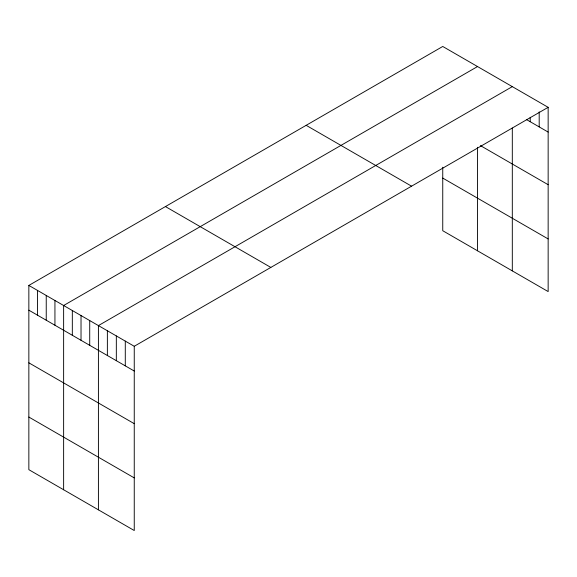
<?xml version="1.0" encoding="UTF-8"?>
<svg xmlns="http://www.w3.org/2000/svg" width="577" height="577" viewBox="0 0 577 577"><rect width="100%" height="100%" fill="white"/><g stroke="black" fill="none" stroke-linecap="round" stroke-linejoin="round"><path stroke-width="0.87" d="M28.85 285.427L134.253 346.279L134.253 530.53L28.85 469.678L28.85 285.427L442.747 46.47L548.15 107.322L548.15 291.573L442.747 230.721L442.747 167.236M477.532 66.55L63.629 305.514L63.629 489.765M512.311 86.629L98.415 325.594L98.415 509.844M134.253 346.279L548.15 107.322M526.498 119.569L548.15 132.075M480.432 145.606L548.15 184.705M442.747 178.084L548.15 238.936M306.163 125.324L411.56 186.176M165.44 206.573L270.837 267.425M28.85 310.181L134.253 371.033M28.85 362.818L134.253 423.669M28.85 417.048L134.253 477.9M539.192 111.873L539.192 126.897M530.234 117.304L530.234 121.725M512.311 128.051L512.311 270.88M477.532 147.272L477.532 250.8M125.288 341.108L125.288 365.861M116.33 335.937L116.33 360.69M107.372 330.765L107.372 355.519M89.716 320.574L89.716 345.327M81.025 315.554L81.025 340.307M72.327 310.534L72.327 335.287M54.938 300.494L54.938 325.248M46.239 295.474L46.239 320.221M37.548 290.447L37.548 315.201"/></g></svg>
